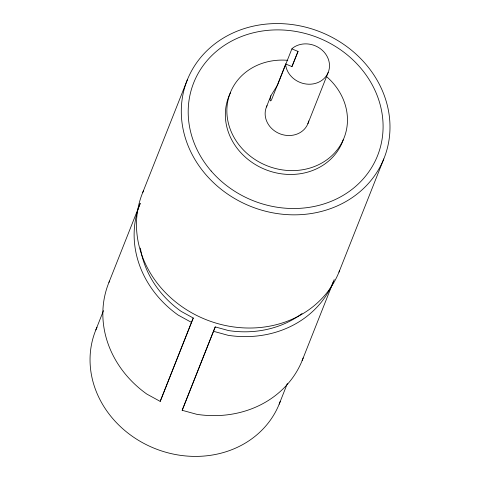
<?xml version="1.0" encoding="UTF-8"?>
<svg xmlns="http://www.w3.org/2000/svg" width="480" height="480" viewBox="0 0 480 480"><rect width="100%" height="100%" fill="white"/><g stroke="black" fill="none" stroke-linecap="round" stroke-linejoin="round"><path stroke-width="0.72" d="M270.894 95.73L270.03 99.846L270.558 100.926L271.398 100.158L285.702 64.032L291.882 66.534L298.038 51.414L291.858 48.912L277.56 85.038L270.894 95.73L266.448 106.968M142.674 192.654L187.488 79.464M108.936 282.408L140.226 203.388A104.214 92.442 21.6 0 0 178.134 315.072L191.484 322.386L160.2 401.4L146.85 394.092A104.214 92.442 21.6 0 1 109.5 281.064M95.826 329.964L103.482 310.638M291.99 66.696L298.038 51.414M140.382 248.088A98.898 87.726 21.6 0 0 181.128 311.37L193.266 318.018L160.2 401.4M303.186 357.918A104.214 92.442 21.6 0 1 196.854 414.336L182.166 410.298L215.232 326.91L228.582 330.582A98.898 87.726 21.6 0 0 302.046 313.548M215.232 326.91L182.166 410.298M307.878 123.744L328.194 72.432M279.162 404.202L287.364 383.49M302.136 360.63L333.42 281.616M338.97 272.136L383.79 158.946A105.888 93.924 21.6 0 0 267.252 24A105.888 93.924 21.6 0 0 205.878 174.666A105.888 93.924 21.6 0 0 383.79 158.946M191.484 322.386L193.266 318.018M291.858 48.912L293.28 47.598A22.35 19.824 21.6 0 1 326.52 55.374A22.35 19.824 21.6 0 1 315.066 83.502A22.35 19.824 21.6 0 1 285.798 65.958L285.702 64.032M213.45 331.278L228.138 335.322A104.214 92.442 21.6 0 0 334.212 279.582M280.224 401.454A98.898 87.726 21.6 0 1 154.404 448.326A98.898 87.726 21.6 0 1 96.99 327.264M339.516 270.762A105.888 93.924 21.6 0 1 205.002 319.224A105.888 93.924 21.6 0 1 143.538 190.608M342.354 142.17A61.194 54.276 21.6 0 1 263.226 168.654A61.194 54.276 21.6 0 1 230.46 92.844M343.392 139.38A61.194 54.276 21.6 0 1 342.63 141.48M326.37 76.452A61.194 54.276 21.6 0 1 319.8 164.118A61.194 54.276 21.6 0 1 229.224 126.27A61.194 54.276 21.6 0 1 287.772 60.324M308.76 120.912A22.35 19.824 21.6 0 1 280.47 134.016A22.35 19.824 21.6 0 1 267.06 105.624M211.146 171A98.898 87.726 21.6 0 0 377.304 156.318A98.898 87.726 21.6 0 0 268.464 30.288A98.898 87.726 21.6 0 0 211.146 171"/></g></svg>
